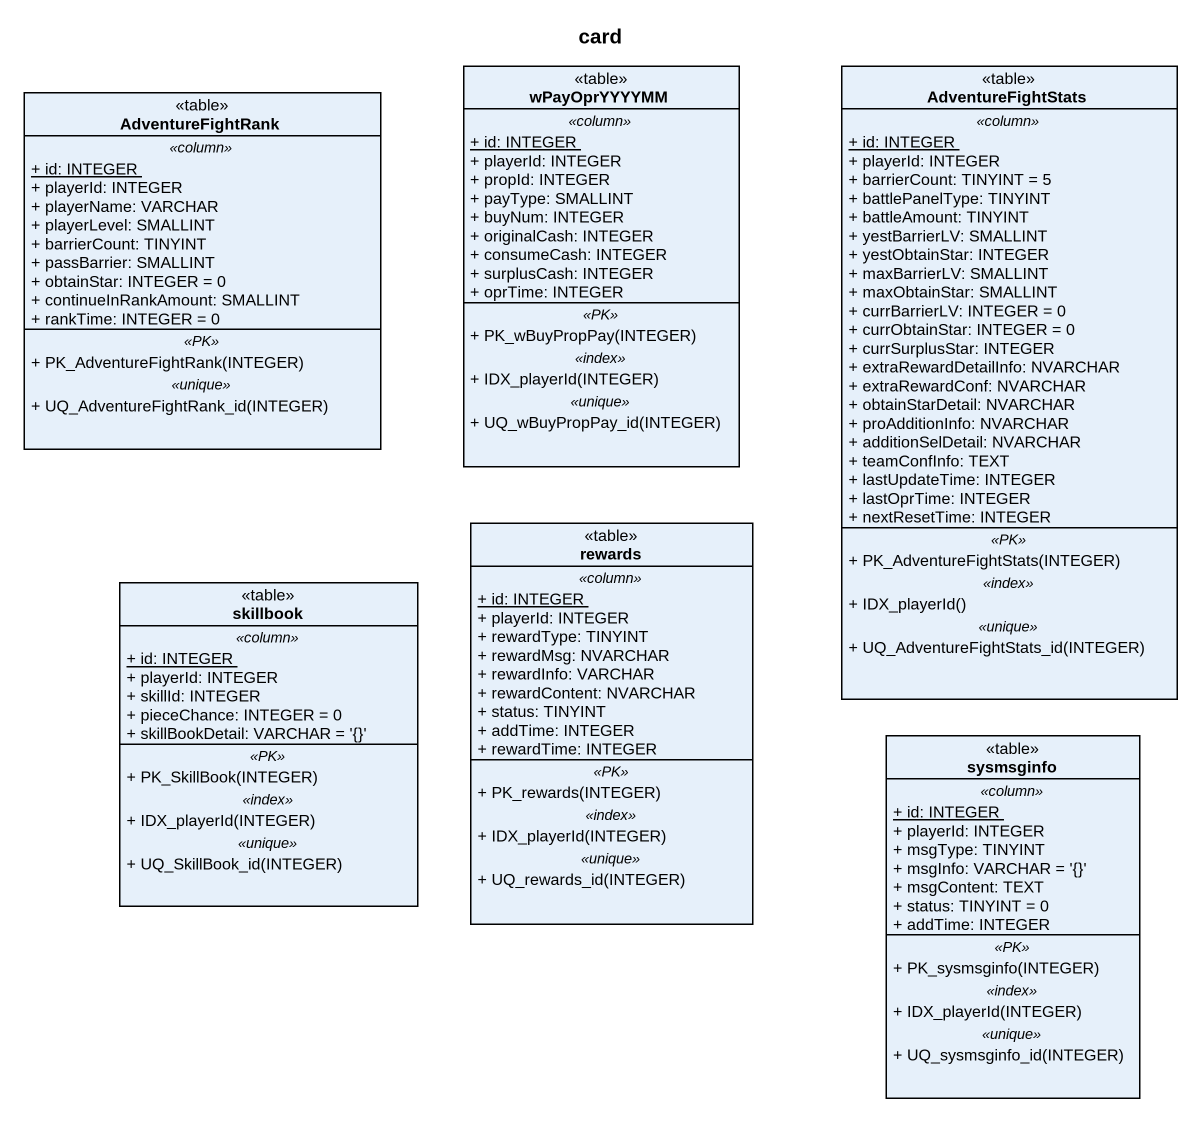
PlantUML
@startuml
title card
hide circle
hide empty members
skinparam classAttributeIconSize 0
class AdventureFightRank <<table>> {
  .. <<column>> ..
  {static} + id: INTEGER
  + playerId: INTEGER
  + playerName: VARCHAR
  + playerLevel: SMALLINT
  + barrierCount: TINYINT
  + passBarrier: SMALLINT
  + obtainStar: INTEGER = 0
  + continueInRankAmount: SMALLINT
  + rankTime: INTEGER = 0
  .. <<PK>> ..
  + PK_AdventureFightRank(INTEGER)
  .. <<unique>> ..
  + UQ_AdventureFightRank_id(INTEGER)
}
class wPayOprYYYYMM <<table>> {
  .. <<column>> ..
  {static} + id: INTEGER
  + playerId: INTEGER
  + propId: INTEGER
  + payType: SMALLINT
  + buyNum: INTEGER
  + originalCash: INTEGER
  + consumeCash: INTEGER
  + surplusCash: INTEGER
  + oprTime: INTEGER
  .. <<PK>> ..
  + PK_wBuyPropPay(INTEGER)
  .. <<index>> ..
  + IDX_playerId(INTEGER)
  .. <<unique>> ..
  + UQ_wBuyPropPay_id(INTEGER)
}
class AdventureFightStats <<table>> {
  .. <<column>> ..
  {static} + id: INTEGER
  + playerId: INTEGER
  + barrierCount: TINYINT = 5
  + battlePanelType: TINYINT
  + battleAmount: TINYINT
  + yestBarrierLV: SMALLINT
  + yestObtainStar: INTEGER
  + maxBarrierLV: SMALLINT
  + maxObtainStar: SMALLINT
  + currBarrierLV: INTEGER = 0
  + currObtainStar: INTEGER = 0
  + currSurplusStar: INTEGER
  + extraRewardDetailInfo: NVARCHAR
  + extraRewardConf: NVARCHAR
  + obtainStarDetail: NVARCHAR
  + proAdditionInfo: NVARCHAR
  + additionSelDetail: NVARCHAR
  + teamConfInfo: TEXT
  + lastUpdateTime: INTEGER
  + lastOprTime: INTEGER
  + nextResetTime: INTEGER
  .. <<PK>> ..
  + PK_AdventureFightStats(INTEGER)
  .. <<index>> ..
  + IDX_playerId()
  .. <<unique>> ..
  + UQ_AdventureFightStats_id(INTEGER)
}
class rewards <<table>> {
  .. <<column>> ..
  {static} + id: INTEGER
  + playerId: INTEGER
  + rewardType: TINYINT
  + rewardMsg: NVARCHAR
  + rewardInfo: VARCHAR
  + rewardContent: NVARCHAR
  + status: TINYINT
  + addTime: INTEGER
  + rewardTime: INTEGER
  .. <<PK>> ..
  + PK_rewards(INTEGER)
  .. <<index>> ..
  + IDX_playerId(INTEGER)
  .. <<unique>> ..
  + UQ_rewards_id(INTEGER)
}
class skillbook <<table>> {
  .. <<column>> ..
  {static} + id: INTEGER
  + playerId: INTEGER
  + skillId: INTEGER
  + pieceChance: INTEGER = 0
  + skillBookDetail: VARCHAR = '{}'
  .. <<PK>> ..
  + PK_SkillBook(INTEGER)
  .. <<index>> ..
  + IDX_playerId(INTEGER)
  .. <<unique>> ..
  + UQ_SkillBook_id(INTEGER)
}
class sysmsginfo <<table>> {
  .. <<column>> ..
  {static} + id: INTEGER
  + playerId: INTEGER
  + msgType: TINYINT
  + msgInfo: VARCHAR = '{}'
  + msgContent: TEXT
  + status: TINYINT = 0
  + addTime: INTEGER
  .. <<PK>> ..
  + PK_sysmsginfo(INTEGER)
  .. <<index>> ..
  + IDX_playerId(INTEGER)
  .. <<unique>> ..
  + UQ_sysmsginfo_id(INTEGER)
}
@enduml
